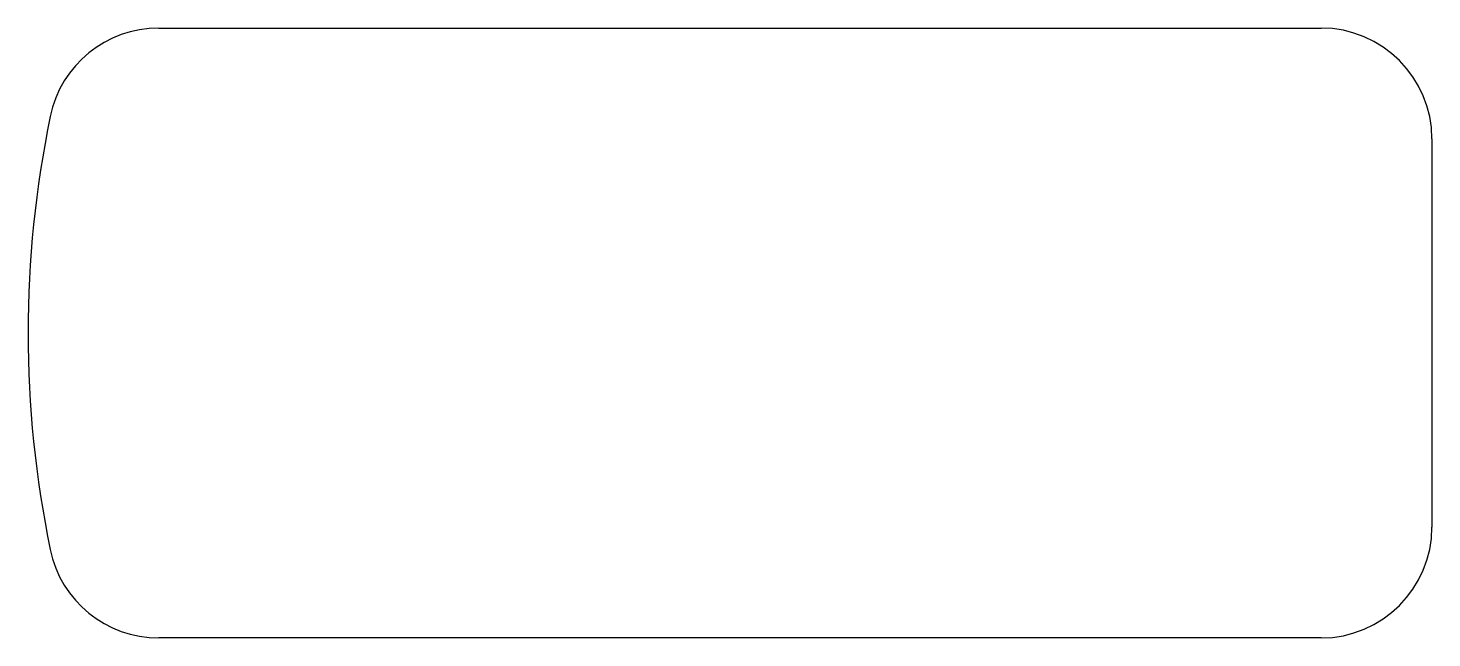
# Model space of a CAD drawing. Header units: millimetres. Extents: x -19.3 to 6, y -5.5 to 5.5.
import ezdxf

# ---------------------------------------------------------------- set-up
doc = ezdxf.new("R2010")
doc.units = ezdxf.units.MM

msp = doc.modelspace()

# ---------------------------------------------------------------- linework, layer by layer
at = {"color": 7, "linetype": 'Continuous'}
for p, q in [((-16.958, 5.5), (4, 5.5)), ((6, 3.5), (6, -3.5)), ((4, -5.5), (-16.958, -5.5))]:
    msp.add_line(p, q, dxfattribs=at)
for centre, radius, start, end in [((-16.958, 3.5), 2, 90, 168.3383), ((4, 3.5), 2, 0, 90), ((0, 0), 19.315, 168.3383, 191.6617), ((4, -3.5), 2, 270, 0), ((-16.958, -3.5), 2, 191.6617, 270)]:
    msp.add_arc(centre, radius, start, end, dxfattribs=at)

doc.saveas('drawing.dxf')
